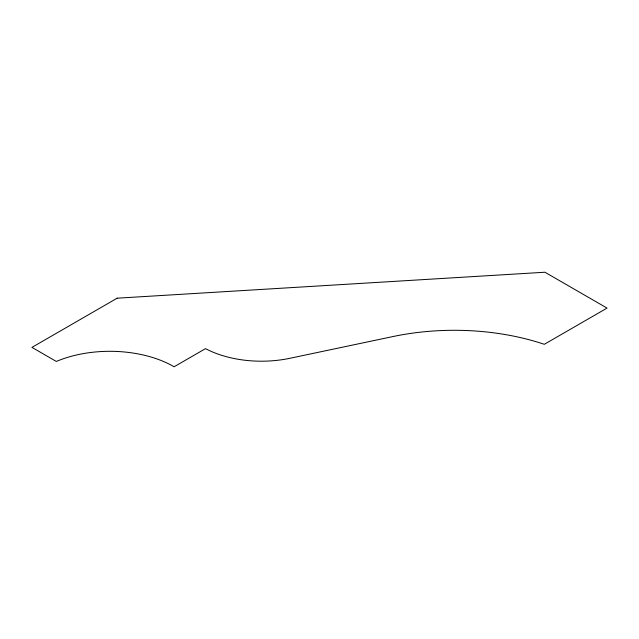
<?xml version="1.0" encoding="UTF-8"?>
<svg xmlns="http://www.w3.org/2000/svg" width="639" height="639" viewBox="0 0 639 639"><rect width="100%" height="100%" fill="white"/><g stroke="black" fill="none" stroke-linecap="round" stroke-linejoin="round"><path stroke-width="0.96" d="M117.153 298.189L31.95 347.384L56.32 361.45A90.403 52.19 0 0 1 174.112 366.77L205.518 348.638A82.727 47.757 0 0 0 289.834 358.303L392.881 336.569A179.024 103.358 0 0 1 544.324 344.301L607.05 308.094L544.939 272.23L117.153 298.189"/></g></svg>
